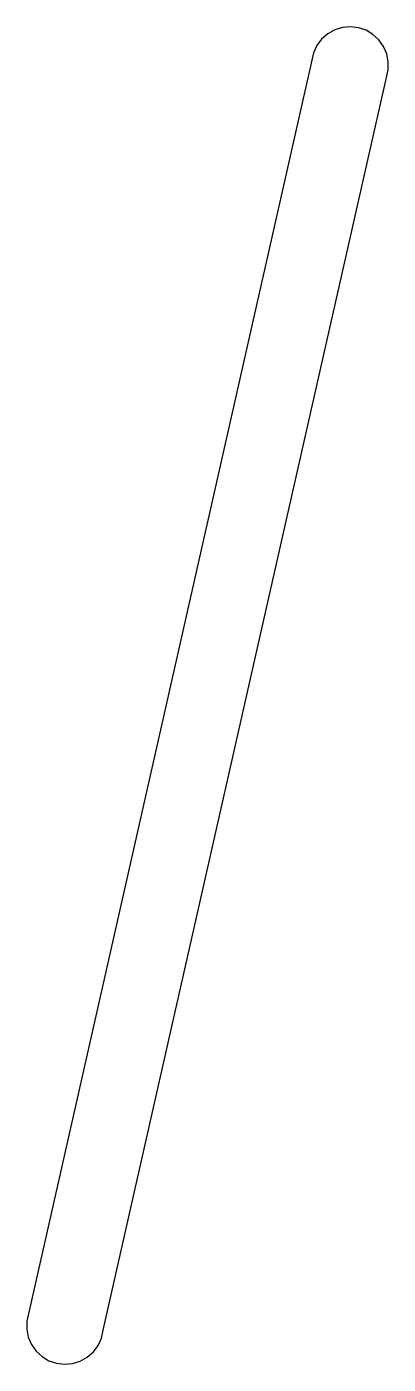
# Model space of a CAD drawing. Header units: metres. Extents: x -42 to 5, y -169 to 5.
import ezdxf

# ---------------------------------------------------------------- set-up
doc = ezdxf.new("R2010")
doc.units = ezdxf.units.M

msp = doc.modelspace()

# ---------------------------------------------------------------- linework, layer by layer
for p, q in [((-2.88687, 4.08237), (-3.67258, 3.39294)), ((-1.97502, 4.59338), (-2.88687, 4.08237)), ((-0.976837, 4.90364), (-1.97502, 4.59338)), ((0.064011, 4.99959), (-0.976837, 4.90364)), ((1.1021, 4.87701), (0.064011, 4.99959)), ((2.092, 4.54131), (1.1021, 4.87701)), ((2.99048, 4.00711), (2.092, 4.54131)), ((3.75826, 3.29779), (2.99048, 4.00711)), ((-4.29774, 2.55522), (-4.73511, 1.60583)), ((-3.67258, 3.39294), (-4.29774, 2.55522)), ((4.36177, 2.44434), (3.75826, 3.29779)), ((4.77467, 1.48405), (4.36177, 2.44434)), ((-4.73511, 1.60583), (-41.978, -163.202)), ((4.97888, 0.458908), (4.77467, 1.48405)), ((4.9655, -0.586258), (4.97888, 0.458908)), ((-32.0469, -164.375), (4.73511, -1.60583)), ((4.73511, -1.60583), (4.9655, -0.586258)), ((-41.978, -163.202), (-41.9913, -164.247)), ((-41.9913, -164.247), (-41.7871, -165.272)), ((-32.2773, -165.394), (-32.0469, -164.375)), ((-41.7871, -165.272), (-41.3742, -166.233)), ((-41.3742, -166.233), (-40.7707, -167.086)), ((-33.3399, -167.181), (-32.7147, -166.344)), ((-32.7147, -166.344), (-32.2773, -165.394)), ((-40.7707, -167.086), (-40.0029, -167.795)), ((-40.0029, -167.795), (-39.1045, -168.33)), ((-39.1045, -168.33), (-38.1145, -168.665)), ((-36.0356, -168.692), (-35.0374, -168.382)), ((-35.0374, -168.382), (-34.1256, -167.871)), ((-34.1256, -167.871), (-33.3399, -167.181)), ((-38.1145, -168.665), (-37.0765, -168.788)), ((-37.0765, -168.788), (-36.0356, -168.692))]:
    msp.add_line(p, q)

doc.saveas('drawing.dxf')
